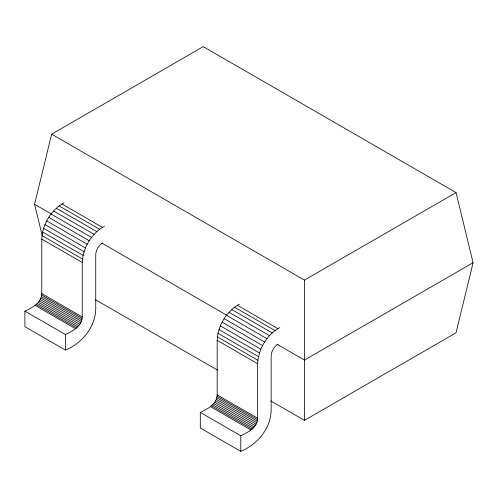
<?xml version="1.0" encoding="UTF-8"?>
<svg xmlns="http://www.w3.org/2000/svg" width="498" height="498" viewBox="0 0 498 498"><rect width="100%" height="100%" fill="white"/><g stroke="black" fill="none" stroke-linecap="round" stroke-linejoin="round"><path stroke-width="0.75" d="M270.825 400.927L304.44 420.337L304.44 280.113L51.649 134.167L34.58 204.273L42.106 235.187M102.482 242.974C98.548 245.47 95.933 250.002 95.741 254.659L95.741 309.19C95.224 327.479 81.871 343.24 65.381 350.088L24.9 326.719L24.9 311.138C32.071 307.714 41.627 302.89 41.764 293.608L41.764 239.077C42.38 224.386 51.02 209.988 63.962 202.891M24.9 311.138L65.381 334.507C72.552 331.083 82.108 326.265 82.245 316.977L82.245 262.446C82.861 247.755 91.501 233.357 104.443 226.26M277.89 344.243C273.956 346.739 271.342 351.271 271.142 355.927L271.142 410.458C270.632 428.747 257.279 444.509 240.783 451.356L200.308 427.987L200.308 412.406C207.479 408.983 217.035 404.164 217.172 394.877L217.172 340.346C217.788 325.655 226.428 311.256 239.37 304.16M200.308 412.406L240.783 435.775C247.96 432.351 257.516 427.533 257.653 418.252L257.653 363.721C258.269 349.03 266.903 334.631 279.851 327.535M51.649 134.167L203.24 46.644L456.031 192.589L473.1 262.701L456.031 332.813L304.44 420.337M304.44 280.113L456.031 192.589M473.1 262.701L304.44 360.079L276.851 344.149M62.007 204.024L102.482 227.393M237.415 305.293L277.89 328.661M59.125 205.923L99.606 229.292M234.533 307.191L275.008 330.566M56.305 208.264L96.78 231.632M231.713 309.532L272.188 332.901M53.597 210.99L94.078 234.359M229.005 312.258L269.486 335.627M34.58 204.273L51.406 213.991M101.878 243.13L227.051 315.396M51.064 214.053L91.545 237.422M226.472 315.321L266.947 338.69M48.754 217.383L89.229 240.752M224.156 318.652L264.637 342.026M46.712 220.919L87.187 244.288M222.114 322.187L262.595 345.562M44.982 224.586L85.457 247.96M220.384 325.86L260.865 349.229M43.594 228.314L84.075 251.683M219.002 329.583L259.483 352.951M42.585 232.018L83.066 255.393M217.993 333.293L258.474 356.661M41.975 235.635L82.45 259.004M217.377 336.903L257.858 360.272M41.764 239.077L82.245 262.446M217.172 340.346L257.653 363.721M95.348 299.615L217.713 370.263M41.764 293.608L82.245 316.977M217.172 394.877L257.653 418.252M41.664 295.021L82.145 318.39M217.072 396.29L257.547 419.665M41.359 296.509L81.84 319.878M216.767 397.778L257.242 421.146M40.861 298.028L81.342 321.397M216.269 399.296L256.75 422.665M40.189 299.528L80.664 322.897M215.597 400.797L256.072 424.172M39.354 300.966L79.836 324.341M214.763 402.241L255.244 425.609M38.396 302.305L78.871 325.673M213.798 403.573L254.279 426.942M37.325 303.494L77.806 326.862M212.733 404.762L253.214 428.131M36.192 304.502L76.667 327.871M211.6 405.77L252.075 429.139M35.022 305.293L75.497 328.668M210.43 406.567L250.905 429.936M240.783 435.775L240.783 451.356M65.381 334.507L65.381 350.088"/></g></svg>
